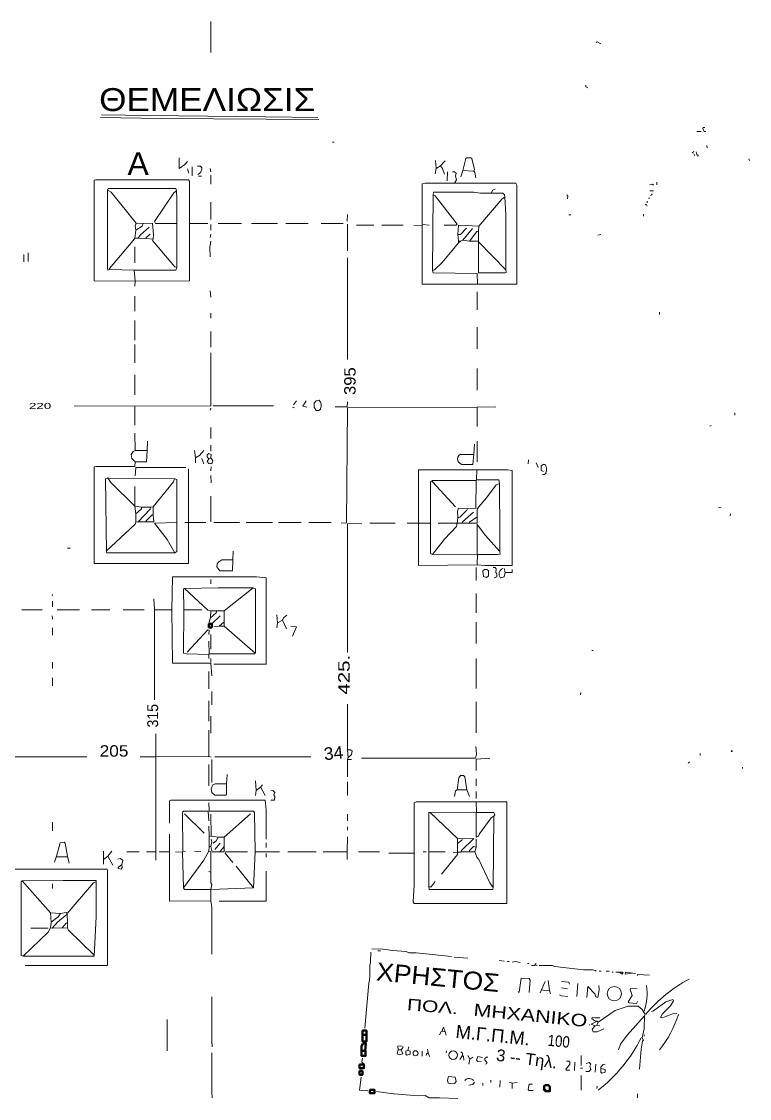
# Model space of a CAD drawing. Header units: metres. Extents: x 0.1 to 33.2, y 0 to 25.4.
# Drawn here: x 23.81 to 33.1, y 0.02 to 13.76 of the extents above; entities that cross this region are included whole.
import ezdxf

# ---------------------------------------------------------------- set-up
doc = ezdxf.new("R2010")
doc.units = ezdxf.units.M
for name, color, linetype, lineweight in [('P2D_GRAMMES', 7, 'Continuous', 18), ('P2D_MIKRA', 8, 'Continuous', 13), ('P2D_TOIXOI', 7, 'Continuous', 50), ('P2D_TOXA', 7, 'Continuous', 18)]:
    doc.layers.add(name, color=color, linetype=linetype, lineweight=lineweight)
doc.layers.add('P2D_KEIMENA', color=7, linetype='Continuous')
doc.styles.add('ARIAL', font='arial.ttf')

msp = doc.modelspace()

# ---------------------------------------------------------------- linework, layer by layer
at = {"layer": 'P2D_GRAMMES'}
for p, q in [((26.222594, 13.757275), (26.222594, 13.363575)), ((25.819222, 12.017375), (25.819222, 11.884025)), ((29.092525, 11.985625), (29.098875, 11.884025)), ((29.213175, 11.979275), (29.156025, 11.915775)), ((25.982924, 11.903075), (25.982924, 11.788775)), ((29.098875, 11.884025), (29.086175, 11.814175)), ((29.156025, 11.915775), (29.098875, 11.884025)), ((29.244925, 11.839575), (29.238575, 11.725275)), ((29.441775, 11.858625), (29.416375, 11.776075)), ((26.063575, 11.784962), (26.101675, 11.784962)), ((26.222594, 11.795125), (26.222594, 11.680825)), ((31.918275, 11.706225), (31.918275, 11.674475)), ((29.060775, 11.547475), (29.054425, 10.582275)), ((25.269825, 11.185525), (25.358725, 11.179175)), ((26.317575, 11.181854), (26.616025, 11.181854)), ((27.073225, 11.181854), (26.743025, 11.181854)), ((27.181175, 11.181854), (27.466925, 11.181854)), ((27.632025, 11.181854), (27.911425, 11.181854)), ((27.966662, 11.172825), (27.966662, 10.829925)), ((28.082875, 11.15992), (28.305125, 11.15992)), ((28.679775, 11.15992), (28.406725, 11.15992)), ((29.644975, 11.147425), (29.638625, 11.083925)), ((29.378275, 11.039845), (29.386477, 10.955653)), ((29.562425, 11.115675), (29.441775, 10.969625)), ((25.254348, 10.880725), (25.254348, 10.677525)), ((25.396825, 10.988675), (25.485725, 10.982325)), ((29.441775, 10.969625), (29.410025, 10.955653)), ((29.441775, 10.969625), (29.524325, 10.955653)), ((23.833931, 10.785475), (23.833931, 10.690225)), ((23.891875, 10.804525), (23.891875, 10.696575)), ((27.966662, 10.741025), (27.966662, 9.445625)), ((25.257125, 10.442575), (25.250775, 10.379075)), ((29.624276, 10.309225), (29.624276, 10.080625)), ((25.254348, 10.252075), (25.254348, 10.061575)), ((25.254348, 9.940925), (25.254348, 9.693275)), ((29.624276, 9.858375), (29.624276, 9.578975)), ((25.254348, 9.636125), (25.254348, 9.401175)), ((25.254348, 9.248775), (25.254348, 8.994775)), ((29.624276, 9.331325), (29.624276, 9.051925)), ((24.476075, 8.855495), (25.254348, 8.848725)), ((25.254348, 8.848725), (25.254348, 8.607425)), ((26.254075, 8.855495), (27.022425, 8.855495)), ((29.624276, 8.836025), (29.860875, 8.838962)), ((29.624276, 8.836025), (29.624276, 8.588375)), ((25.254348, 8.505825), (25.254903, 8.282464)), ((25.415875, 8.404225), (25.409525, 8.282762)), ((29.624276, 8.404225), (29.624276, 8.137525)), ((25.257125, 8.283575), (25.409525, 8.282762)), ((26.196925, 8.175625), (26.222325, 8.188325)), ((29.580951, 8.233507), (29.410025, 8.234051)), ((25.9397, 8.048625), (25.936575, 7.363463)), ((25.254348, 7.826375), (25.254348, 7.572375)), ((26.222594, 7.699375), (26.222594, 7.375525)), ((25.254348, 7.572375), (25.336182, 7.559675)), ((25.254348, 7.572375), (25.263475, 7.477125)), ((25.336182, 7.559675), (25.453975, 7.559675)), ((25.453975, 7.559675), (25.485725, 7.566025)), ((25.485725, 7.566025), (25.485725, 7.464425)), ((25.263475, 7.477125), (25.263475, 7.369175)), ((29.378275, 7.426325), (29.365575, 7.356141)), ((25.263475, 7.369175), (25.295225, 7.375525)), ((25.295225, 7.375525), (25.396825, 7.375525)), ((25.892125, 7.363463), (25.936575, 7.363463)), ((25.936575, 7.363463), (26.158825, 7.363463)), ((26.260425, 7.363463), (26.590625, 7.363463)), ((26.673175, 7.363463), (27.009725, 7.363463)), ((27.085925, 7.363463), (27.378025, 7.363463)), ((27.473275, 7.363463), (27.759025, 7.363463)), ((28.254325, 7.356141), (28.578175, 7.356141)), ((29.124275, 7.356141), (29.365575, 7.356141)), ((29.365575, 7.356141), (29.435425, 7.356475)), ((29.609021, 6.791325), (29.609021, 6.626225)), ((29.609021, 6.461125), (29.609021, 6.213475)), ((25.493465, 6.391275), (25.504775, 6.25206)), ((23.809325, 6.25206), (24.069675, 6.25206)), ((24.260175, 6.25206), (24.545925, 6.25206)), ((24.933275, 6.25206), (24.698325, 6.25206)), ((25.104725, 6.25206), (25.371425, 6.25206)), ((25.504775, 6.25206), (25.504775, 5.102225)), ((25.504775, 6.25206), (25.727025, 6.25206)), ((25.879425, 6.25206), (26.108025, 6.25206)), ((27.066875, 6.188075), (27.073225, 6.086475)), ((26.215975, 6.143625), (26.198036, 6.0706)), ((26.342975, 6.175375), (26.234478, 6.0706)), ((26.394948, 6.099175), (26.330163, 6.041917)), ((27.073225, 6.086475), (27.066875, 6.022975)), ((27.136725, 6.118225), (27.073225, 6.086475)), ((27.136725, 6.118225), (27.187525, 6.010275)), ((29.609021, 6.092825), (29.609021, 5.819775)), ((26.222594, 5.934075), (26.222594, 5.749925)), ((26.394948, 6.04079), (26.787475, 5.699125)), ((29.609021, 5.629275), (29.609021, 5.248275)), ((26.198036, 5.464175), (26.198036, 5.241925)), ((26.198036, 5.089525), (26.198036, 4.829175)), ((26.234478, 5.210175), (26.234478, 5.038725)), ((27.966662, 5.045075), (27.968575, 4.464109)), ((29.609021, 5.076825), (29.609021, 4.683125)), ((26.222594, 4.892675), (26.222594, 4.676775)), ((26.198036, 4.714875), (26.197994, 4.378111)), ((22.875875, 4.373536), (24.641175, 4.373536)), ((26.196926, 4.378104), (26.228675, 4.371975)), ((26.198036, 4.276725), (26.198036, 4.003675)), ((26.234478, 4.340225), (26.234478, 4.048125)), ((26.273125, 4.373536), (27.498675, 4.373536)), ((27.974925, 4.365625), (27.966662, 4.340225)), ((26.431875, 4.149725), (26.42235, 4.032488)), ((26.793825, 4.067175), (26.800175, 3.946525)), ((26.857325, 3.990975), (26.914475, 3.883025)), ((26.800175, 3.946525), (26.793825, 3.883025)), ((25.885775, 3.648075), (26.139775, 3.400425)), ((26.222594, 3.641725), (26.228675, 3.362325)), ((26.730325, 3.648075), (26.394948, 3.349625)), ((29.022675, 3.664775), (29.371925, 3.334931)), ((29.836903, 3.619393), (29.829125, 2.708275)), ((26.198036, 3.489325), (26.203275, 3.357563)), ((26.203275, 3.357563), (26.228675, 3.362325)), ((26.203275, 3.357563), (26.203275, 3.228975)), ((26.228675, 3.362325), (26.317575, 3.349625)), ((26.317575, 3.349625), (26.394948, 3.349625)), ((26.394948, 3.349625), (26.394948, 3.228975)), ((27.966662, 3.355975), (27.962225, 3.164278)), ((29.371925, 3.334931), (29.435425, 3.330575)), ((29.371925, 3.334931), (29.371925, 3.267075)), ((29.435425, 3.330575), (29.581475, 3.334931)), ((29.609021, 3.324225), (29.609021, 3.222625)), ((24.8516, 3.171825), (24.851285, 3.064295)), ((25.149175, 3.164278), (25.307925, 3.164278)), ((25.519667, 3.164278), (25.519667, 3.057525)), ((26.203275, 3.228975), (26.222325, 3.228975)), ((26.394948, 3.228975), (26.336625, 3.164278)), ((26.787475, 3.164278), (26.768425, 2.701925)), ((26.787475, 3.164278), (27.098625, 3.164278)), ((27.206575, 3.164278), (27.568525, 3.164278)), ((27.657425, 3.164278), (27.962225, 3.164278)), ((27.962225, 3.164278), (27.962225, 3.063875)), ((28.108275, 3.164278), (28.374975, 3.164278)), ((29.417921, 3.163762), (29.530675, 3.164278)), ((29.609021, 3.222625), (29.594175, 3.164278)), ((24.250837, 3.099362), (24.39572, 3.098081)), ((24.907875, 3.108325), (24.851285, 3.064295)), ((24.851285, 3.064295), (24.8516, 3.006725)), ((28.818386, 3.146229), (28.495625, 3.146229)), ((26.546175, 2.981325), (26.768425, 2.701925)), ((26.222325, 2.6805), (26.768425, 2.701925)), ((26.222325, 2.6805), (26.222594, 2.536825)), ((24.177625, 2.384425), (24.183975, 2.263775)), ((23.923625, 2.187183), (24.145875, 2.187183)), ((24.196675, 2.187575), (24.323675, 2.193925)), ((28.267025, 1.882775), (28.260675, 1.768475)), ((28.260675, 1.768475), (28.260675, 1.749425)), ((28.260675, 1.768475), (28.260675, 1.749425)), ((30.363307, 1.721318), (30.387925, 1.712099)), ((30.978475, 1.659001), (30.991175, 1.659001)), ((30.978475, 1.659001), (30.991175, 1.659001)), ((30.527625, 1.520825), (30.546675, 1.393825)), ((31.181675, 1.639743), (31.207075, 1.639743)), ((31.270575, 1.639743), (31.308675, 1.639743)), ((31.346775, 1.626014), (31.359475, 1.626014)), ((31.670625, 1.597025), (31.823025, 1.590675)), ((30.445075, 1.400175), (30.426025, 1.362075)), ((30.546675, 1.393825), (30.559375, 1.349375)), ((30.908625, 1.482725), (30.895925, 1.317625)), ((25.667335, 1.025525), (25.667335, 0.625475)), ((31.168975, 0.987425), (31.149925, 0.949325)), ((31.156275, 1.000125), (31.168975, 0.987425)), ((29.213175, 0.866775), (29.225875, 0.822325)), ((31.149925, 0.949325), (31.130875, 0.942975)), ((31.149925, 0.949325), (31.188025, 0.942975)), ((28.616275, 0.638175), (28.654375, 0.638175)), ((28.749625, 0.676275), (28.736925, 0.631825)), ((28.990925, 0.644525), (28.997275, 0.600075)), ((28.997275, 0.600075), (29.016325, 0.549275)), ((29.435425, 0.561975), (29.403675, 0.511175)), ((29.530675, 0.517525), (29.517975, 0.454025)), ((30.870525, 0.479425), (30.864175, 0.371475)), ((31.137225, 0.454025), (31.130875, 0.352425)), ((30.950858, 0.307975), (30.950858, 0.123825)), ((30.032325, 0.225425), (30.070676, 0.212725)), ((30.070676, 0.212725), (30.133925, 0.219075)), ((30.070676, 0.212725), (30.070676, 0.142875)), ((31.149925, 0.142875), (31.156275, 0.174625))]:
    msp.add_line(p, q, dxfattribs=at)
for points in [[(24.812625, 12.533025), (25.587325, 12.519675), (27.600275, 12.506325)], [(24.825325, 12.56665), (25.441275, 12.558712), (26.920825, 12.5419), (27.587575, 12.533025)], [(25.923875, 11.972925), (25.892125, 11.934825), (25.819222, 11.884025)], [(26.050875, 11.91099), (26.088975, 11.91099), (26.108025, 11.890375)], [(29.156025, 11.915775), (29.181425, 11.884025), (29.206825, 11.807825)], [(29.308425, 11.837555), (29.333825, 11.837555), (29.352875, 11.820525), (29.346525, 11.782425), (29.359225, 11.737975), (29.333825, 11.693098)], [(29.581475, 11.845925), (29.594175, 11.833225), (29.606875, 11.763375)], [(26.184225, 11.181854), (25.95245, 11.181854), (25.95245, 11.718925), (25.936575, 11.73723), (24.755475, 11.73723), (24.73492, 11.731625), (24.73492, 10.447561), (25.257125, 10.442575)], [(29.333825, 11.693098), (28.959175, 11.693098), (28.919298, 11.687175), (28.919298, 11.166475), (29.009975, 11.160125)], [(29.333825, 11.693098), (30.114875, 11.693098), (30.128399, 11.668125), (30.128399, 10.406347), (29.625925, 10.406347)], [(24.904219, 11.604625), (24.914225, 11.62685), (25.777825, 11.62685), (25.784175, 11.598275)], [(24.9301, 10.594975), (24.907875, 10.586598), (24.904219, 10.607675), (24.904219, 11.604625), (24.952325, 11.579225), (25.269825, 11.185525), (25.257125, 11.147425), (25.263475, 11.096625), (25.346025, 11.147425), (25.358725, 11.179175)], [(25.784175, 11.598275), (25.752425, 11.572875), (25.504775, 11.204575), (25.517475, 11.181854), (25.790438, 11.179175)], [(25.784175, 11.598275), (25.790438, 11.496675), (25.790438, 11.179175)], [(29.803725, 11.567023), (29.664025, 11.567023), (29.575125, 11.580783), (29.067125, 11.580783), (29.060775, 11.547475)], [(29.060775, 11.547475), (29.086175, 11.534775), (29.365575, 11.172825), (29.352875, 11.15992), (29.200475, 11.15992)], [(29.854525, 11.617325), (29.822775, 11.604625), (29.803725, 11.567023)], [(29.803725, 11.567023), (29.949775, 11.567023), (29.97402, 11.547475), (29.974326, 11.515216)], [(26.222594, 11.452225), (26.222594, 11.306175), (26.222325, 11.229975)], [(29.975175, 11.515725), (29.943425, 11.496675), (29.644975, 11.147425)], [(29.975175, 11.515725), (29.99105, 11.293475), (29.987875, 10.588625)], [(25.95245, 11.181854), (25.95245, 10.447561), (25.257125, 10.442575)], [(25.434925, 11.134725), (25.320625, 11.033125), (25.295225, 10.995025), (25.396825, 10.988675)], [(25.790438, 11.179175), (25.790438, 10.620375), (25.765125, 10.626725), (25.479375, 10.963275), (25.485725, 10.982325), (25.492075, 11.039475), (25.479375, 11.185525), (25.358725, 11.179175)], [(28.813125, 11.15992), (28.919298, 11.153775), (28.919298, 10.406347), (29.625925, 10.406347)], [(29.486225, 11.122025), (29.410025, 11.039845), (29.378275, 11.039845), (29.384625, 11.15992), (29.644975, 11.147425)], [(25.254348, 10.995025), (25.231725, 10.963275), (24.9301, 10.607675), (24.9301, 10.594975)], [(25.263475, 11.096625), (25.254348, 10.995025), (25.295225, 10.995025)], [(25.447625, 11.045825), (25.396825, 11.001375), (25.396825, 10.988675)], [(29.638625, 11.083925), (29.638625, 10.955653), (29.524325, 10.955653)], [(29.638625, 11.083925), (29.619575, 11.077575), (29.524325, 10.955653)], [(26.222325, 10.956925), (26.209625, 10.874375), (26.215975, 10.753725)], [(29.386477, 10.931525), (29.175075, 10.683875), (29.079825, 10.588625), (29.054425, 10.582275)], [(24.9301, 10.594975), (25.244425, 10.586598), (25.257125, 10.442575)], [(25.790438, 10.620375), (25.777825, 10.586598), (25.244425, 10.586598)], [(29.054425, 10.582275), (29.060775, 10.550525), (29.624276, 10.544175), (29.625925, 10.406347)], [(26.222594, 9.528175), (26.222594, 8.855495), (25.254348, 8.848725)], [(27.441525, 8.918575), (27.397075, 8.848725), (27.447875, 8.836025)], [(27.625675, 8.816975), (27.600275, 8.796073), (27.568525, 8.796073), (27.542319, 8.836025), (27.542319, 8.886825), (27.568525, 8.918575), (27.606625, 8.925454)], [(27.966662, 8.905875), (27.962225, 8.838962), (27.809825, 8.838962)], [(29.624276, 8.836025), (27.966662, 8.829675), (27.955875, 7.362825), (27.886025, 7.356475)], [(25.257125, 8.283575), (25.231725, 8.270875), (25.206325, 8.232775), (25.212675, 8.181975), (25.257125, 8.1407), (25.403175, 8.1407), (25.409525, 8.282762)], [(26.012775, 8.283575), (26.02803, 8.188325), (26.02803, 8.124825)], [(26.133425, 8.283575), (26.076275, 8.220075), (26.02803, 8.188325)], [(29.587825, 8.366125), (29.581475, 8.239125), (29.568775, 8.10307), (29.422725, 8.10307), (29.378275, 8.143875)], [(25.257125, 8.1407), (25.250775, 8.080375), (24.761825, 8.080375), (24.73492, 8.074025), (24.73492, 6.840643), (25.9397, 6.840643), (25.936575, 7.363463)], [(25.257125, 7.959725), (25.263475, 8.067675), (25.904825, 8.067675)], [(28.730575, 7.356141), (28.87345, 7.356141), (28.87345, 8.037037), (29.619575, 8.037037)], [(29.907826, 7.864475), (29.898975, 7.907523), (29.613225, 7.907523), (29.619575, 8.037037), (30.013275, 8.037037), (30.070676, 8.029575), (30.070676, 6.815805), (29.721175, 6.815805), (29.624276, 6.823075), (29.625925, 6.957312), (29.886275, 6.957312), (29.918025, 6.962775), (29.911675, 6.988175), (29.911338, 7.210425), (29.907826, 7.864475), (29.867225, 7.845425), (29.740225, 7.680325), (29.624276, 7.540625), (29.624276, 7.439025)], [(30.470475, 8.016875), (30.438725, 8.029575), (30.438725, 8.086725), (30.464125, 8.10307), (30.489525, 8.10307)], [(30.502225, 7.997825), (30.483175, 7.978775), (30.457775, 7.978775)], [(25.254348, 7.572375), (24.945975, 7.877175), (24.907875, 7.934325), (24.8786, 7.921625), (24.888825, 6.988175), (24.895175, 6.978944), (25.765125, 6.978944)], [(24.914171, 7.924882), (25.765125, 7.921625), (25.790438, 7.915275), (25.790438, 7.363463), (25.504775, 7.356475), (25.663525, 7.146925), (25.765125, 6.978944)], [(25.758799, 7.921649), (25.746075, 7.883525), (25.485725, 7.566025)], [(29.498925, 7.540625), (29.606875, 7.546975), (29.609021, 7.902575), (29.054425, 7.902575), (29.028074, 7.883525), (29.028074, 7.356141)], [(29.05111, 7.900179), (29.053969, 7.883525), (29.346525, 7.566025), (29.346525, 7.566025)], [(25.336182, 7.559675), (25.336182, 7.540625), (25.263475, 7.477125)], [(25.453975, 7.559675), (25.447625, 7.534275), (25.295225, 7.375525)], [(29.378275, 7.426325), (29.37053, 7.508875), (29.384625, 7.546975), (29.498925, 7.540625)], [(29.498925, 7.540625), (29.492575, 7.521575), (29.403675, 7.432675), (29.378275, 7.426325)], [(29.575125, 7.496175), (29.435425, 7.375525), (29.435425, 7.356475), (29.526832, 7.356475)], [(29.624276, 7.439025), (29.526832, 7.369175), (29.526832, 7.356475)], [(29.624276, 7.439025), (29.624276, 7.356475), (29.526832, 7.356475)], [(25.263475, 7.369175), (25.257125, 7.343775), (24.888687, 7.000804)], [(25.790438, 7.363463), (25.790438, 6.994525), (25.765125, 6.978944)], [(27.966662, 5.705475), (27.966662, 7.350125), (28.152725, 7.356141)], [(29.624276, 6.823075), (28.87345, 6.815805), (28.87345, 7.356141), (29.028074, 7.356141), (29.028074, 6.969125), (29.054425, 6.957312)], [(29.365575, 7.356141), (29.359225, 7.312025), (29.206825, 7.153275), (29.054425, 6.957312), (29.624276, 6.962775), (29.624276, 7.337425), (29.727525, 7.197725), (29.911665, 6.994535)], [(26.508075, 7.000875), (26.501725, 6.889075), (26.362025, 6.889075), (26.323925, 6.861175), (26.304875, 6.835775), (26.298525, 6.797675), (26.336625, 6.747815), (26.49855, 6.747815), (26.501725, 6.889075)], [(29.829125, 6.789395), (29.854525, 6.789395), (29.867225, 6.772275), (29.860875, 6.727825), (29.873575, 6.708775), (29.873575, 6.670675), (29.841825, 6.657975)], [(29.924375, 6.657975), (29.968825, 6.670675), (29.981525, 6.727825), (29.968825, 6.778625), (29.968825, 6.778625)], [(30.070676, 6.765925), (30.070676, 6.727825), (29.981525, 6.727825)], [(25.727025, 6.25206), (25.733375, 6.670675), (26.806525, 6.670675), (26.929423, 6.657975), (26.929423, 5.559425), (26.260425, 5.559425)], [(26.222594, 6.238875), (26.184225, 6.245225), (25.885775, 6.524625), (25.875304, 6.518275), (25.879425, 6.25206)], [(25.885775, 6.524625), (26.317575, 6.531378), (26.762075, 6.531378), (26.394948, 6.238875)], [(26.762075, 6.531378), (26.793825, 6.518275), (26.793825, 5.711825), (26.787475, 5.699125)], [(25.727025, 6.25206), (25.733375, 5.57121), (26.222325, 5.57121), (26.235025, 5.407025)], [(25.879425, 6.25206), (25.875304, 5.699125), (25.911175, 5.68746), (26.198036, 5.680075), (26.198036, 5.629275)], [(26.215975, 6.143625), (26.292175, 6.213475), (26.298525, 6.238875), (26.394948, 6.238875), (26.394948, 6.04079), (26.323925, 6.042025), (26.260425, 6.035675)], [(26.219572, 6.146922), (26.222594, 6.238875), (26.298525, 6.238875)], [(27.193875, 6.181725), (27.149425, 6.149975), (27.136725, 6.118225)], [(26.196925, 5.934075), (26.203275, 5.991225), (26.184225, 5.997575), (25.918942, 5.711825), (25.918942, 5.711825)], [(27.244675, 6.042025), (27.314525, 6.035675), (27.263725, 5.915025)], [(26.198036, 5.851525), (26.203275, 5.68746), (26.781125, 5.68746), (26.787475, 5.699125)], [(25.519667, 4.670425), (25.519667, 4.373536), (26.197994, 4.378111)], [(29.606875, 4.505325), (29.613225, 4.410075), (29.600525, 4.358539), (28.146375, 4.358539)], [(25.320625, 4.373536), (25.519667, 4.373536), (25.519667, 3.164278), (25.403175, 3.164278)], [(28.019375, 4.340225), (27.966662, 4.340225), (27.966662, 4.117975)], [(29.609021, 4.200525), (29.609021, 4.346575), (29.784675, 4.358539)], [(29.365575, 3.954695), (29.390975, 4.105275), (29.410025, 4.138054), (29.448125, 4.138054), (29.467175, 4.117975), (29.492575, 3.954695)], [(26.882725, 4.016375), (26.850975, 3.984625), (26.800175, 3.946525)], [(26.990675, 3.940175), (27.016075, 3.946525), (27.041475, 3.921125), (27.028775, 3.889375), (27.041475, 3.870325), (27.035125, 3.822813), (26.990675, 3.822813)], [(29.365575, 3.954695), (29.346525, 3.940175), (29.333825, 3.870325)], [(29.365575, 3.954695), (29.492575, 3.954695), (29.524325, 3.870325)], [(26.929423, 3.324225), (26.929423, 3.692525), (26.914475, 3.822813), (25.714325, 3.822813), (25.696552, 3.813175), (25.696552, 3.527425)], [(26.198036, 3.787775), (26.203275, 3.68311), (26.768425, 3.68311), (26.780982, 3.660775), (26.787475, 3.164278)], [(29.022675, 3.664775), (29.609021, 3.660775), (29.609021, 3.349625), (29.638625, 3.362325), (29.651325, 3.394075), (29.803725, 3.597275), (29.841825, 3.622675), (29.848175, 3.635375), (29.835475, 3.664775), (29.613225, 3.664775), (29.609021, 3.801463), (28.844875, 3.801463), (28.818386, 3.787775), (28.818386, 2.740025), (28.806775, 2.524125), (28.819475, 2.505075), (30.000575, 2.505075), (30.000575, 3.801463), (29.606875, 3.801463)], [(26.196925, 3.559175), (26.190575, 3.68311), (25.873075, 3.68311), (25.861898, 3.667125), (25.866725, 3.165475), (25.898475, 3.171825)], [(29.213175, 3.164278), (29.005072, 3.164278), (29.005072, 3.664775), (29.022675, 3.664775)], [(25.696552, 3.387725), (25.696552, 3.164278), (25.561925, 3.164278)], [(26.228675, 3.324225), (26.235025, 3.292475), (26.222325, 3.228975)], [(26.317575, 3.349625), (26.292175, 3.305175), (26.254075, 3.273425)], [(29.581475, 3.334931), (29.422725, 3.178175), (29.416375, 3.159125), (29.37053, 3.159125), (29.37053, 3.127375), (29.168725, 2.879725)], [(29.435425, 3.330575), (29.429075, 3.311525), (29.371925, 3.267075)], [(24.228425, 3.032125), (24.253825, 3.108325), (24.298275, 3.279775), (24.349075, 3.286125), (24.361775, 3.273425), (24.393525, 3.108325), (24.412575, 3.019425)], [(24.958675, 3.171825), (24.907875, 3.108325), (24.971375, 2.994025)], [(25.696552, 3.164278), (25.696552, 2.531964), (26.222594, 2.536825)], [(25.771475, 3.164278), (25.861898, 3.159125), (25.873075, 2.701925)], [(26.203275, 3.228975), (26.198036, 3.171825), (26.133425, 3.057525), (25.873075, 2.701925)], [(26.198036, 3.171825), (26.222594, 3.164278), (26.222594, 2.765425), (26.235025, 2.746375), (26.222325, 2.6805)], [(26.222325, 3.228975), (26.241375, 3.164278), (26.394948, 3.164278), (26.394948, 3.228975)], [(26.342975, 3.273425), (26.275846, 3.190875), (26.275846, 3.190875)], [(26.692225, 3.164278), (26.412825, 3.164278), (26.406475, 3.146425), (26.501725, 3.025775)], [(29.005072, 3.164278), (29.005072, 2.714625), (29.035375, 2.714625), (29.086175, 2.784475)], [(29.371925, 3.267075), (29.37053, 3.159125), (29.314775, 3.152775)], [(29.609021, 3.222625), (29.575125, 3.228975), (29.526832, 3.178175), (29.530675, 3.164278)], [(29.530675, 3.164278), (29.594175, 3.164278), (29.619575, 3.095625), (29.644975, 3.063875), (29.784675, 2.765425), (29.829125, 2.708275)], [(25.034875, 3.070225), (25.066625, 3.076575), (25.098709, 3.057525), (25.085675, 3.000375)], [(23.853775, 1.712099), (24.904219, 1.712099), (24.904219, 2.924175), (24.901525, 2.942215), (23.656925, 2.942215), (23.634889, 2.930525), (23.631525, 2.187575)], [(26.222594, 2.905125), (26.198036, 2.911475), (26.198036, 2.911475)], [(26.929423, 2.917825), (26.929423, 2.531964), (26.330275, 2.531964)], [(23.815675, 2.790825), (23.799537, 2.778125), (23.799537, 1.838325), (23.828375, 1.833161)], [(23.815675, 2.790825), (24.336375, 2.798946), (24.758909, 2.798946), (24.758909, 2.778125)], [(23.815675, 2.790825), (24.177625, 2.384425), (24.304625, 2.378075)], [(24.758909, 2.778125), (24.723725, 2.765425), (24.387175, 2.378075), (24.374475, 2.390775), (24.304625, 2.378075)], [(24.758909, 2.778125), (24.758909, 2.333625), (24.73492, 1.833161)], [(25.873075, 2.701925), (25.885775, 2.6805), (26.222325, 2.6805)], [(29.005072, 2.714625), (29.009975, 2.6805), (29.822775, 2.6805), (29.829125, 2.708275)], [(26.222594, 2.536825), (26.234478, 2.454275), (26.234478, 1.857375)], [(24.304625, 2.378075), (24.272875, 2.333625), (24.183975, 2.263775)], [(24.196675, 2.187575), (24.266525, 2.263775), (24.387175, 2.365375), (24.39229, 2.257425), (24.3923, 2.187686)], [(24.183975, 2.263775), (24.176971, 2.193925), (24.196675, 2.187575)], [(24.392291, 2.251076), (24.374475, 2.251075), (24.323675, 2.193925), (24.393525, 2.187575)], [(24.176971, 2.193925), (24.145875, 2.136775), (23.828375, 1.833161)], [(24.393525, 2.187575), (24.406225, 2.162175), (24.73492, 1.844675), (24.73492, 1.833161), (23.828375, 1.833161)], [(28.279725, 1.920875), (28.387675, 1.927225), (28.540075, 1.901825)], [(28.540075, 1.901825), (28.717875, 1.889125), (28.749625, 1.875518), (28.844875, 1.875518), (29.295725, 1.825625), (29.295725, 1.825625)], [(28.260675, 1.749425), (28.253104, 1.711325), (28.253104, 1.584325), (28.247975, 1.527175)], [(30.070425, 1.755775), (30.108525, 1.762125), (30.172025, 1.749425)], [(30.375225, 1.736725), (30.356175, 1.712099), (30.318075, 1.712099)], [(30.413325, 1.712099), (30.578425, 1.712099), (30.616525, 1.698625), (30.978475, 1.659001)], [(30.991175, 1.659001), (31.099125, 1.659001), (31.130875, 1.647825), (31.143575, 1.641475), (31.143575, 1.641475)], [(28.247975, 1.527175), (28.241625, 1.489075), (28.190825, 0.911225)], [(30.160278, 1.38009), (30.146625, 1.373364), (30.159325, 1.373364), (30.184725, 1.552575), (30.286325, 1.546225), (30.299025, 1.527175), (30.286325, 1.368425)], [(31.442025, 1.626014), (31.473775, 1.603375), (31.486475, 1.622425), (31.480125, 1.626014), (31.391225, 1.626014), (31.403925, 1.626014)], [(31.603616, 1.615966), (31.511875, 1.603375), (31.518225, 1.628775), (31.645225, 1.609725)], [(31.670625, 1.597025), (31.670625, 1.584325), (31.670625, 1.597025)], [(30.489525, 1.508125), (30.464125, 1.450975), (30.445075, 1.400175)], [(30.445075, 1.400175), (30.502225, 1.387475), (30.546675, 1.393825)], [(30.699075, 1.508125), (30.794325, 1.501775), (30.800675, 1.476375)], [(31.175325, 1.457325), (31.181675, 1.400175), (31.162625, 1.304925), (31.137225, 1.311275), (31.124525, 1.349375), (31.035625, 1.444625), (31.022925, 1.304925)], [(31.670625, 1.254125), (31.657925, 1.228725), (31.562675, 1.235075), (31.549975, 1.247775), (31.600775, 1.330325), (31.575375, 1.406525), (31.581725, 1.419225), (31.664275, 1.412875), (31.664275, 1.412875)], [(26.234478, 1.311275), (26.234478, 0.746125), (26.241375, 0.676275)], [(30.673675, 1.336675), (30.699075, 1.323975), (30.781625, 1.317625), (30.781625, 1.317625)], [(31.848425, 1.127125), (31.873825, 1.133475), (32.032575, 1.247775), (32.121475, 1.279525), (32.127825, 1.260475), (32.089725, 1.196975), (31.988125, 1.095375), (31.962725, 1.050925), (31.988125, 1.044575), (32.115125, 1.095375), (32.172275, 1.101725), (32.172275, 1.101725)], [(31.759525, 1.069975), (31.765875, 1.089025), (31.727775, 1.152525), (31.676975, 1.1938), (31.549975, 1.1938), (31.384875, 1.139825), (31.168975, 0.987425)], [(31.156275, 1.000125), (31.080075, 0.962025), (31.130875, 0.942975)], [(31.188025, 1.044575), (31.130875, 1.044575), (31.092775, 1.050925), (31.086425, 1.038225), (31.124525, 1.006475), (31.156275, 1.000125)], [(31.759525, 1.069975), (31.537275, 0.822325), (31.454725, 0.708025), (31.429325, 0.638175)], [(31.759525, 1.069975), (31.753175, 0.904875), (31.727775, 0.790575), (31.744708, 0.758825), (31.734125, 0.746125), (31.715075, 0.644525), (31.696025, 0.390525)], [(29.143325, 0.828675), (29.168725, 0.873125), (29.213175, 0.866775)], [(29.179817, 0.871276), (29.180125, 0.898525), (29.194125, 0.923925), (29.213175, 0.866775)], [(31.061025, 0.955675), (31.054675, 0.955675), (31.061025, 0.955675)], [(31.130875, 0.942975), (31.092775, 0.898525), (31.105475, 0.866775), (31.156275, 0.866775), (31.238825, 0.904875)], [(28.616275, 0.638175), (28.608618, 0.682625), (28.648025, 0.688975), (28.679775, 0.669925), (28.654375, 0.638175)], [(26.234478, 0.600075), (26.234478, 0.098425), (26.241375, 0.022225)], [(28.616275, 0.638175), (28.603575, 0.587375), (28.628975, 0.574675), (28.673425, 0.587375), (28.654375, 0.638175)], [(28.997275, 0.600075), (28.978225, 0.587375), (28.971875, 0.561975)], [(29.416375, 0.612775), (29.435425, 0.593725), (29.435425, 0.561975)], [(29.435425, 0.561975), (29.448125, 0.549275), (29.454475, 0.504825)], [(29.505275, 0.561975), (29.530675, 0.517525), (29.568775, 0.542925)], [(30.762575, 0.492125), (30.794325, 0.492125), (30.807025, 0.479425), (30.807025, 0.447675), (30.756225, 0.390525), (30.762575, 0.377825), (30.807025, 0.377825)], [(31.016575, 0.460375), (31.054675, 0.473075), (31.073725, 0.454025), (31.061025, 0.428625), (31.073725, 0.384175), (31.048325, 0.358775), (31.010225, 0.358775)], [(31.257875, 0.454025), (31.232475, 0.447675), (31.200725, 0.415925), (31.200725, 0.396875)], [(28.140025, 0.288925), (28.120975, 0.123825), (28.140025, 0.117475), (28.159075, 0.123825), (28.228925, 0.111125)], [(29.587825, 0.225425), (29.568775, 0.193675), (29.517975, 0.187325)], [(30.330775, 0.200025), (30.286325, 0.200025), (30.279975, 0.155575), (30.273625, 0.130175), (30.286325, 0.117475), (30.337125, 0.117475)], [(28.336875, 0.104775), (28.552775, 0.073025), (28.565475, 0.073025), (28.870275, 0.047625), (28.959175, 0.053975), (29.009975, 0.0254), (29.143325, 0.0254), (29.378275, 0.015875)]]:
    msp.add_lwpolyline(points, dxfattribs=at)
for points in [[(29.581475, 11.845925), (29.441775, 11.858625), (29.479875, 12.011025), (29.492575, 12.019794), (29.543375, 12.019794), (29.556075, 12.011025), (29.587825, 11.871325)], [(29.386477, 10.931525), (29.386477, 10.955653), (29.410025, 10.955653)], [(29.987875, 10.588625), (29.994225, 10.556875), (29.981525, 10.550525), (29.638625, 10.550525), (29.638625, 10.944225)], [(26.196925, 8.175625), (26.177875, 8.143875), (26.196925, 8.118475), (26.222325, 8.112125), (26.241375, 8.124825), (26.247725, 8.150225), (26.222325, 8.188325), (26.228675, 8.232775), (26.196925, 8.245475), (26.175921, 8.226425), (26.175921, 8.201025)], [(25.485725, 7.464425), (25.473025, 7.464425), (25.396825, 7.388225), (25.396825, 7.375525), (25.493465, 7.375525)], [(29.714825, 6.76395), (29.746575, 6.76395), (29.765625, 6.746875), (29.765625, 6.683375), (29.740225, 6.664325), (29.702125, 6.677025), (29.695775, 6.746875)], [(27.968575, 4.464109), (28.006675, 4.464109), (28.025725, 4.448175), (28.019375, 4.403725), (27.974925, 4.365625)], [(26.42235, 4.032488), (26.279475, 4.032488), (26.247725, 4.016375), (26.228675, 3.965575), (26.235025, 3.921125), (26.273125, 3.887712), (26.412825, 3.887712), (26.42235, 3.895725)], [(25.085675, 3.000375), (25.041225, 2.962275), (25.041225, 2.949575), (25.079325, 2.943225), (25.092025, 2.962275)], [(28.736925, 0.631825), (28.711525, 0.619125), (28.711525, 0.581025), (28.724225, 0.568325), (28.768675, 0.581025), (28.768675, 0.619125)], [(29.244925, 0.250825), (29.257625, 0.295275), (29.340175, 0.288925), (29.352875, 0.231775), (29.333825, 0.206375), (29.251275, 0.212725)], [(31.200725, 0.396875), (31.257875, 0.384175), (31.257875, 0.352425), (31.213425, 0.339725), (31.200725, 0.352425)]]:
    msp.add_lwpolyline(points, close=True, dxfattribs=at)
at = {"layer": 'P2D_MIKRA'}
for p, q in [((32.426275, 12.354284), (32.483425, 12.354284)), ((27.778075, 12.217218), (27.797125, 12.217218)), ((32.388175, 12.099925), (32.369125, 12.080875)), ((32.553275, 12.176125), (32.559625, 12.144375)), ((32.388175, 12.068175), (32.400875, 12.042775)), ((33.093025, 12.004675), (33.099375, 11.985625)), ((25.923875, 11.877675), (25.942925, 11.820525)), ((26.215975, 11.884025), (26.222325, 11.839575)), ((31.829375, 11.598275), (31.873825, 11.598275)), ((31.791275, 11.464925), (31.791275, 11.445875)), ((31.810325, 11.503025), (31.829375, 11.503025)), ((27.968575, 11.293475), (27.962225, 11.210925)), ((30.794325, 11.289665), (30.819725, 11.289665)), ((31.744708, 11.299825), (31.744708, 11.274425)), ((26.222594, 11.166475), (26.222594, 11.096625)), ((26.222325, 11.045825), (26.215975, 11.001375)), ((31.200725, 11.039475), (31.162625, 11.033125)), ((26.215975, 10.321925), (26.222325, 10.239375)), ((26.222594, 10.036175), (26.222594, 9.972675)), ((31.950025, 10.048875), (31.950025, 10.017125)), ((26.222594, 9.801225), (26.222594, 9.604375)), ((26.222325, 8.823325), (26.215975, 8.797925)), ((27.263725, 8.836025), (27.289125, 8.829675)), ((27.314525, 8.918575), (27.276425, 8.867775)), ((32.911256, 8.766175), (32.911256, 8.734425)), ((26.222594, 8.575675), (26.222594, 8.435975)), ((32.610425, 8.601075), (32.591375, 8.594725)), ((26.222594, 8.353425), (26.222594, 8.277225)), ((26.108025, 8.181975), (26.133425, 8.112125)), ((30.279975, 8.162925), (30.273625, 8.112125)), ((30.375225, 8.124825), (30.400625, 8.067675)), ((26.228675, 8.074025), (26.222325, 8.023225)), ((26.222325, 7.966075), (26.228675, 7.870825)), ((32.705675, 7.559675), (32.737425, 7.553325)), ((32.858075, 7.477125), (32.851725, 7.451725)), ((24.393525, 7.038278), (24.425275, 7.038278)), ((26.222594, 6.638925), (26.222594, 6.581775)), ((24.203025, 6.448425), (24.196675, 6.429375)), ((24.201862, 6.359525), (24.201862, 6.289675)), ((24.196675, 6.175375), (24.203025, 6.130925)), ((24.201862, 6.022975), (24.201862, 5.927725)), ((31.086425, 5.73102), (31.105475, 5.73102)), ((24.201862, 5.584825), (24.201862, 5.502275)), ((26.222594, 5.629275), (26.222594, 5.584825)), ((24.201862, 5.381625), (24.201862, 5.280025)), ((30.946725, 5.197475), (30.940375, 5.165725)), ((32.468608, 4.416425), (32.468608, 4.391025)), ((33.010475, 4.244975), (33.010475, 4.225925)), ((27.966662, 4.054475), (27.966662, 3.883025)), ((29.609021, 4.092575), (29.609021, 4.003675)), ((29.609021, 3.933825), (29.609021, 3.844925)), ((27.966662, 3.641725), (27.966662, 3.559175)), ((24.201862, 3.540125), (24.201862, 3.432175)), ((27.966662, 3.482975), (27.966662, 3.438525)), ((26.012775, 3.171825), (26.095325, 3.165475)), ((26.929423, 3.279775), (26.929423, 3.216275)), ((28.933775, 3.164278), (28.971875, 3.164278)), ((26.929423, 3.140075), (26.929423, 3.095625)), ((24.201862, 2.752725), (24.201862, 2.695575)), ((28.355925, 1.900918), (28.387675, 1.900918)), ((29.327475, 1.819275), (29.505275, 1.806575)), ((29.905325, 1.774825), (29.968825, 1.768475)), ((30.006925, 1.763395), (30.032325, 1.763395)), ((30.267275, 1.739688), (30.286325, 1.739688)), ((30.699075, 1.425575), (30.775275, 1.412875)), ((31.759525, 0.828675), (31.753175, 0.809625)), ((28.171775, 0.733425), (28.190825, 0.733425)), ((28.919298, 0.619125), (28.919298, 0.555625)), ((29.232225, 0.625475), (29.225875, 0.600075)), ((30.950858, 0.561975), (30.950858, 0.434975)), ((30.940375, 0.401205), (30.965775, 0.401205)), ((29.695775, 0.212725), (29.695775, 0.180975)), ((29.798722, 0.250825), (29.798722, 0.219075)), ((29.918025, 0.244475), (29.911675, 0.161925)), ((31.670625, 0.073025), (31.670625, 0.022225))]:
    msp.add_line(p, q, dxfattribs=at)
for points in [[(31.143575, 13.490575), (31.156275, 13.496925), (31.200725, 13.471525)], [(31.010225, 12.944475), (31.010225, 12.925425), (31.035625, 12.912725)], [(32.527875, 12.404725), (32.508825, 12.404725), (32.502475, 12.392025), (32.521525, 12.354284), (32.540575, 12.354284)], [(32.419925, 12.093575), (32.426275, 12.061825), (32.445325, 12.049125), (32.438975, 12.036425)], [(31.829375, 11.674475), (31.861125, 11.680825), (31.873825, 11.668125)], [(30.768925, 11.547475), (30.781625, 11.528425), (30.775275, 11.496675)], [(31.861125, 11.553825), (31.848425, 11.553825), (31.842075, 11.534775)], [(31.765875, 11.420475), (31.778575, 11.426825), (31.791275, 11.401425)], [(32.337375, 4.308475), (32.324675, 4.308475), (32.318325, 4.289425)], [(28.159075, 0.530225), (28.152725, 0.479425), (28.171775, 0.460375)], [(29.689425, 0.536575), (29.632275, 0.549275), (29.613225, 0.504825), (29.632275, 0.485775), (29.676725, 0.492125)], [(29.759275, 0.542925), (29.740225, 0.542925), (29.721175, 0.523875), (29.721175, 0.504825), (29.746575, 0.479425), (29.746575, 0.460375), (29.727525, 0.454025)], [(30.470475, 0.149225), (30.464125, 0.123825), (30.476825, 0.117475)], [(30.559375, 0.123825), (30.559375, 0.104775), (30.533975, 0.098425)]]:
    msp.add_lwpolyline(points, dxfattribs=at)
msp.add_lwpolyline([(32.877125, 4.454525), (32.877125, 4.441825), (32.864425, 4.441825)], close=True, dxfattribs=at)
at = {"layer": 'P2D_TOIXOI'}
for points in [[(26.198036, 6.0706), (26.198036, 6.02615), (26.234478, 6.02615), (26.234478, 6.0706)], [(28.159041, 0.88265), (28.159041, 0.828675), (28.210486, 0.828675), (28.210486, 0.88265)], [(28.159041, 0.828675), (28.159041, 0.74295), (28.210486, 0.74295), (28.210486, 0.828675)], [(28.16225, 0.71755), (28.147974, 0.67945), (28.147974, 0.625475), (28.194, 0.625475), (28.20035, 0.71755)], [(28.147974, 0.625475), (28.147974, 0.5588), (28.198901, 0.5588), (28.198901, 0.625475)], [(28.121811, 0.45085), (28.121811, 0.401205), (28.177709, 0.401205), (28.177709, 0.45085)], [(28.121811, 0.3683), (28.121811, 0.3175), (28.159041, 0.3175), (28.159041, 0.3683)], [(30.4927, 0.18415), (30.48, 0.1778), (30.48, 0.127), (30.4927, 0.127), (30.4927, 0.10795), (30.54985, 0.10795), (30.54985, 0.15875), (30.53715, 0.18415)], [(28.253104, 0.127), (28.253104, 0.08255), (28.311475, 0.08255), (28.311475, 0.127)]]:
    msp.add_lwpolyline(points, close=True, dxfattribs=at)
at = {"layer": 'P2D_TOXA'}
for centre, radius in [((31.373406, 1.353466), 0.09133), ((28.836501, 0.592073), 0.031936), ((29.317045, 0.568675), 0.055271)]:
    msp.add_circle(centre, radius, dxfattribs=at)
for centre, radius, start, end in [((26.02377, 11.883806), 0.084843, 292.114415, 4.457982), ((27.539688, 8.860477), 0.092941, 333.164641, 43.914813), ((29.445315, 8.174628), 0.071364, 118.685392, 204.642171), ((30.40548, 8.045117), 0.104885, 333.948844, 35.819103), ((29.97935, 6.707445), 0.077122, 110.880126, 221.983158), ((33.243091, -0.154854), 1.92516, 118.378003, 139.635611), ((31.093614, 1.357881), 0.699333, 341.055029, 8.112259), ((30.866953, 1.511335), 1.391322, 321.085426, 342.233909), ((29.983212, 1.65412), 1.937075, 307.737036, 333.498151), ((29.521929, 0.19091), 0.079254, 41.972849, 135.628755)]:
    msp.add_arc(centre, radius, start, end, dxfattribs=at)

# ---------------------------------------------------------------- texts
at = {"layer": 'P2D_KEIMENA', "attachment_point": 7, "style": 'ARIAL'}
for s, insert, char_height in [('\\W1.1;ΘΕΜΕΛΙΩΣΙΣ', (24.79675, 12.6111), 0.2921), ('Α', (25.1587, 11.7983), 0.2921), ('\\W1.6;220', (23.9014, 8.8138), 0.0762), ('\\W1.08;205', (24.8031, 4.37515), 0.14605)]:
    msp.add_mtext(s, dxfattribs=dict(at, insert=insert, char_height=char_height))
for s, insert, char_height, rotation in [('\\W1.04;395', (28.07335, 8.9916), 0.14605, 90), ('\\W1.28;425.', (27.99715, 5.1689), 0.14605, 90), ('\\W0.92;315', (25.5524, 4.7498), 0.1397, 90), ('34', (27.674093, 4.329316), 0.159379, 5.8560238), ('\\W1.05;ΧΡΗΣΤΟΣ', (28.326522, 1.520679), 0.229508, 354.5020029), ('\\W1.29;ΠΟΛ.', (28.722699, 1.140914), 0.147885, 355.3352138), ('\\W1.24;ΜΗΧΑΝΙΚΟ', (29.57106, 1.068535), 0.157702, 354.374257), ('Μ.Γ.Π.Μ.', (29.34182, 0.788865), 0.167855, 354.1226082), ('\\W0.84;100', (30.517251, 0.687127), 0.143986, 354.4076487), ('3 -- Τηλ.', (29.853401, 0.453053), 0.150201, 352.614765)]:
    msp.add_mtext(s, dxfattribs=dict(at, insert=insert, char_height=char_height, rotation=rotation))

doc.saveas('drawing.dxf')
